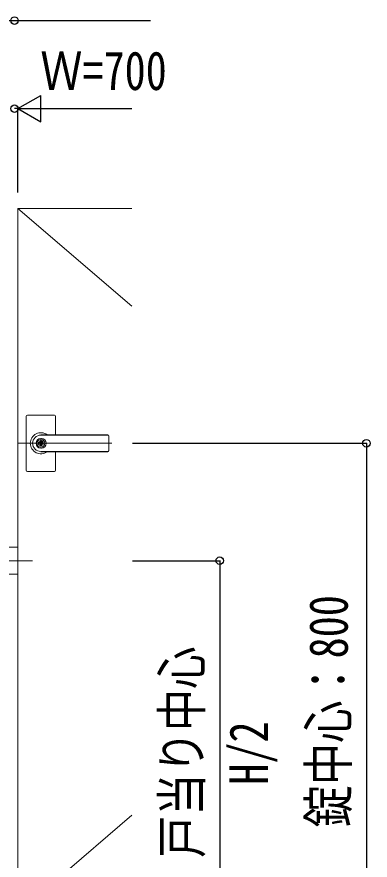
# Model space of a CAD drawing. Units: millimetres, scale not verified. Extents: x -6308 to 6308, y -4455 to 4455.
# Drawn here: x 788 to 1390, y 701 to 2138 of the extents above; entities that cross this region are included whole.
import ezdxf
from ezdxf.enums import TextEntityAlignment as Align

# ---------------------------------------------------------------- set-up
doc = ezdxf.new("R2010")
doc.units = ezdxf.units.MM
doc.header["$LTSCALE"] = 20
doc.layers.add('0-5_YKK_A1', color=4, linetype='Continuous', lineweight=18)
doc.layers.add('0-6_YKK_D', color=6, linetype='Continuous')
doc.styles.add('ＭＳ ゴシック', font='')
doc.styles.get('ＭＳ ゴシック').set_extended_font_data('MS Gothic')

msp = doc.modelspace()

# ---------------------------------------------------------------- linework, layer by layer
at = {"layer": '0-5_YKK_A1'}
for p, q in [((789.53, 1811.5), (983.53, 1645.21)), ((803.53, 1457.5), (803.53, 1411.5)), ((851.53, 1459.5), (805.53, 1459.5)), ((853.53, 1457.5), (853.53, 1426)), ((942.53, 1426), (828.53, 1426)), ((942.53, 1425.5), (828.53, 1425.5)), ((944.53, 1424), (944.53, 1399)), ((949.79, 1411.5), (789.53, 1411.5)), ((803.53, 1411.5), (803.53, 1365.5)), ((827.63, 1416.05), (827.63, 1413)), ((827.63, 1416.05), (829.43, 1416.05)), ((828.95, 1412.18), (827.63, 1413)), ((828.95, 1410.82), (827.63, 1410)), ((827.63, 1410), (827.63, 1406.95)), ((829.53, 1419.7), (828.53, 1419.7)), ((829.43, 1416.05), (829.43, 1413.45)), ((829.43, 1409.55), (829.43, 1406.95)), ((831.23, 1412.5), (829.61, 1413.17)), ((829.61, 1409.83), (831.23, 1410.5)), ((831.23, 1412.5), (831.23, 1410.5)), ((827.63, 1406.95), (829.43, 1406.95)), ((829.53, 1403.3), (828.53, 1403.3)), ((942.53, 1397.5), (828.53, 1397.5)), ((942.53, 1397), (828.53, 1397)), ((853.53, 1397), (853.53, 1365.5)), ((851.53, 1363.5), (805.53, 1363.5)), ((744.53, 1211.5), (814.53, 1211.5)), ((772.53, 1188.5), (789.53, 1188.5)), ((789.53, 611.5), (983.53, 777.79))]:
    msp.add_line(p, q, dxfattribs=at)
for points in [[(983.53, 1811.5), (789.53, 1811.5), (789.53, 611.5), (983.53, 611.5)], [(789.53, 1188.5), (789.53, 1234.5), (772.53, 1234.5)]]:
    msp.add_lwpolyline(points, dxfattribs=at)
msp.add_circle((828.53, 1411.5), 6.6, dxfattribs=at)
for centre, radius, start, end in [((805.53, 1457.5), 2, 90, 180), ((851.53, 1457.5), 2, 0, 90), ((828.53, 1411.5), 18, 53.66394, 180.00366), ((828.53, 1411.5), 14, 90, 270), ((942.53, 1424), 2, 0, 90), ((942.53, 1423.5), 2, 0, 90), ((828.53, 1411.5), 18, 180.00366, 306.33606), ((828.53, 1411.5), 8.2, 90, 270), ((828.53, 1411.5), 4, 103.00288, 256.99712), ((828.53, 1411.5), 2, 116.74368, 243.25632), ((828.53, 1411.5), 0.8, 301.82132, 58.17868), ((828.53, 1411.5), 4, 283.00288, 76.99712), ((829.73, 1413.45), 0.3, 180, 247.38014), ((829.73, 1409.55), 0.3, 112.61986, 180), ((829.53, 1411.5), 8.2, 270, 90), ((942.53, 1399.5), 2, 270, 0), ((942.53, 1399), 2, 270, 0), ((805.53, 1365.5), 2, 180, 270), ((851.53, 1365.5), 2, 270, 0)]:
    msp.add_arc(centre, radius, start, end, dxfattribs=at)
at = {"layer": '0-6_YKK_D'}
for p, q in [((789.53, 1981.5), (828.5, 2004)), ((828.5, 1959), (828.5, 2004)), ((789.53, 1838.62), (789.53, 1982.5)), ((789.53, 1838.62), (789.53, 1982.5)), ((789.53, 1981.5), (783.53, 1981.5)), ((789.53, 1981.5), (815.03, 1981.5)), ((789.53, 1981.5), (828.5, 1959)), ((789.53, 1981.5), (867.47, 1981.5)), ((834.53, 1981.5), (983.53, 1981.5)), ((984.53, 1411.5), (1384.53, 1411.5)), ((1383.53, 1411.5), (1383.53, 611.5)), ((984.53, 1211.5), (1134.53, 1211.5)), ((1133.53, 1211.5), (1133.53, 611.5))]:
    msp.add_line(p, q, dxfattribs=at)
msp.add_lwpolyline([(708.53, 2131.5), (783.53, 2131.5), (1015.43, 2131.5)], dxfattribs=at)
for centre in [(783.53, 2131.5), (783.53, 1981.5), (1383.53, 1411.5), (1133.53, 1211.5)]:
    msp.add_circle(centre, 6.38, dxfattribs=at)

# ---------------------------------------------------------------- texts
at = {"layer": '0-6_YKK_D', "style": 'ＭＳ ゴシック', "width": 0.8}
msp.add_text('Ｗ=700', height=65.98, dxfattribs=at).set_placement((827.53, 1993.5), align=Align.BOTTOM_LEFT)
for s, p in [('錠中心：800', (1371.53, 757.1)), ('戸当り中心', (1121.53, 705.1)), ('H/2', (1235.53, 829.9))]:
    msp.add_text(s, height=65.98, rotation=90, dxfattribs=at).set_placement(p, align=Align.BOTTOM_LEFT)

doc.saveas('drawing.dxf')
